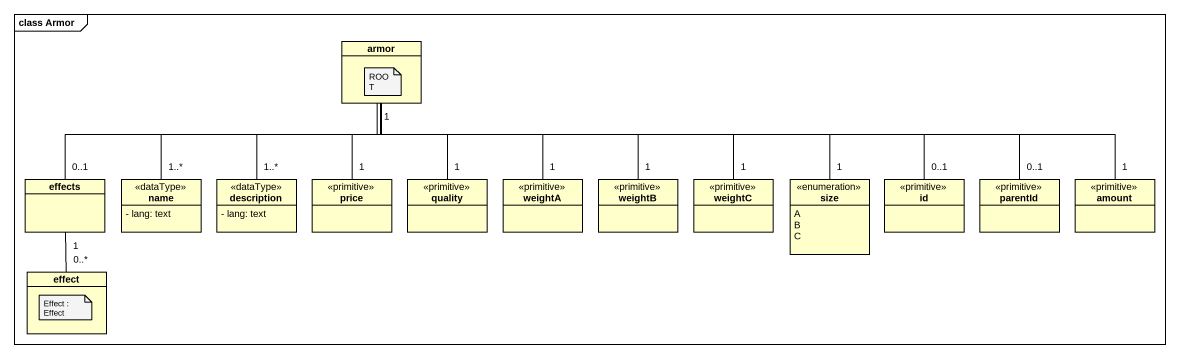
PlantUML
@startuml
mainframe class Armor
hide circle
hide empty members
skinparam classAttributeIconSize 0
class armor
class effects
class name <<dataType>> {
  - lang: text
}
class description <<dataType>> {
  - lang: text
}
class price <<primitive>>
class quality <<primitive>>
class weightA <<primitive>>
class weightB <<primitive>>
class weightC <<primitive>>
enum size {
  A
  B
  C
}
class id <<primitive>>
class parentId <<primitive>>
class amount <<primitive>>
class effect
armor -left- "0..1" effects
armor -- "1..*" name
armor -- "1..*" description
armor -- "1" price
armor -- "1" quality
armor -- "1" weightA
armor -right- "1" weightB
armor -right- "1" weightC
armor -right- "1" size
armor -right- "0..1" id
armor "1" -right- "0..1" parentId
armor -right- "1" amount
effects "1" -- "0..*" effect
note as N1
  ROOT
end note
note as N2
  Effect : Effect
end note
@enduml
